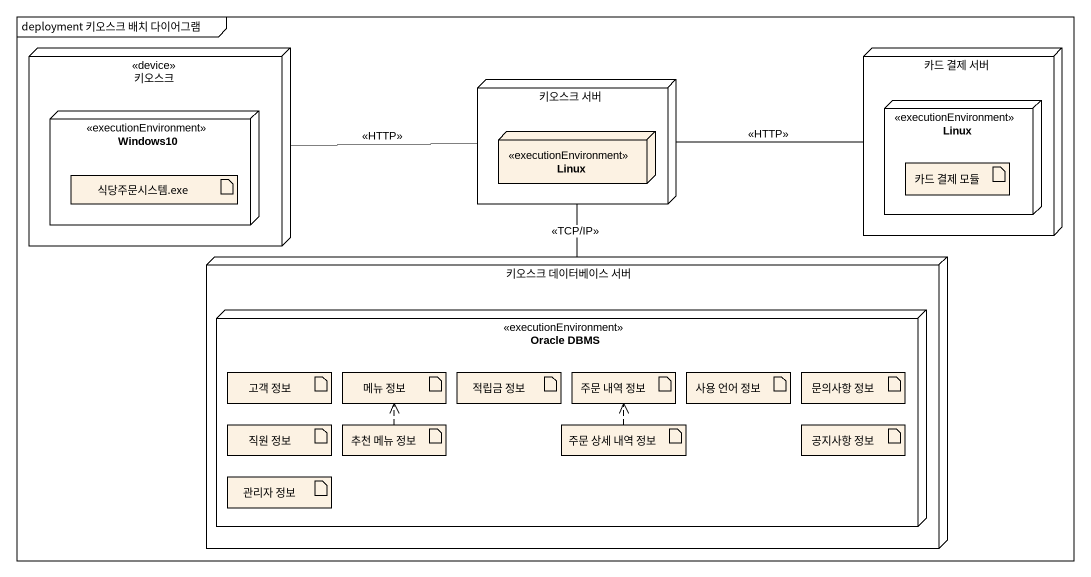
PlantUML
@startuml
mainframe deployment 키오스크 배치 다이어그램
node 키오스크 <<device>> {
  node Windows10 <<executionEnvironment>> {
    artifact "식당주문시스템.exe" as 식당주문시스템_exe
  }
}
node "카드 결제 서버" as 카드_결제_서버 {
  node Linux <<executionEnvironment>> {
    artifact "카드 결제 모듈" as 카드_결제_모듈
  }
}
node "키오스크 서버" as 키오스크_서버 {
  node "Linux" as Linux_2 <<executionEnvironment>>
}
node "키오스크 데이터베이스 서버" as 키오스크_데이터베이스_서버 {
  node "Oracle DBMS" as Oracle_DBMS <<executionEnvironment>> {
    artifact "고객 정보" as 고객_정보
    artifact "메뉴 정보" as 메뉴_정보
    artifact "적립금 정보" as 적립금_정보
    artifact "주문 내역 정보" as 주문_내역_정보
    artifact "사용 언어 정보" as 사용_언어_정보
    artifact "문의사항 정보" as 문의사항_정보
    artifact "직원 정보" as 직원_정보
    artifact "추천 메뉴 정보" as 추천_메뉴_정보
    artifact "주문 상세 내역 정보" as 주문_상세_내역_정보
    artifact "공지사항 정보" as 공지사항_정보
    artifact "관리자 정보" as 관리자_정보
  }
}
키오스크 -right- 키오스크_서버 : <<HTTP>>
키오스크_서버 -right- 카드_결제_서버 : <<HTTP>>
키오스크_서버 -- 키오스크_데이터베이스_서버 : <<TCP/IP>>
추천_메뉴_정보 .up.> 메뉴_정보
주문_상세_내역_정보 .up.> 주문_내역_정보
@enduml
